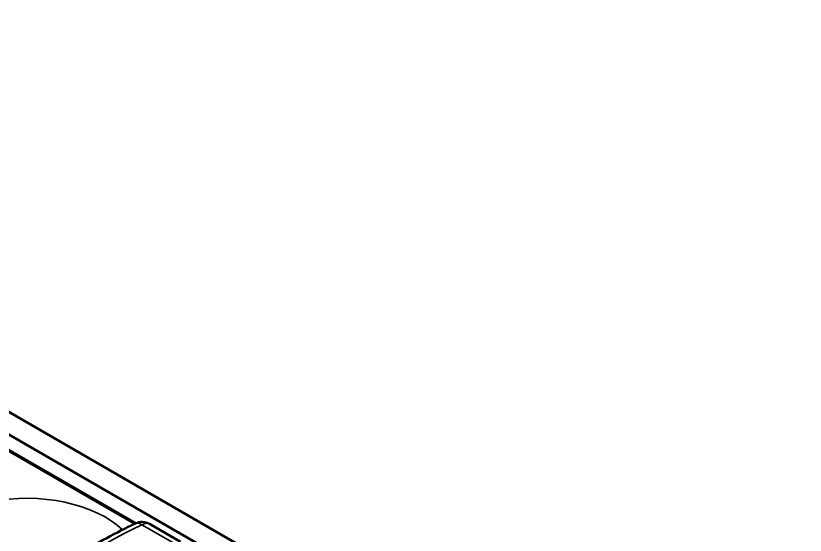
# Model space of a CAD drawing. Header units: millimetres. Extents: x 0 to 1485, y 0 to 1050.
# Drawn here: x 123.76 to 163.25, y 291.56 to 317.55 of the extents above; entities that cross this region are included whole.
import ezdxf

# ---------------------------------------------------------------- set-up
doc = ezdxf.new("R2010")
doc.units = ezdxf.units.MM
doc.header["$LTSCALE"] = 2.5
doc.layers.add('Sichtbar (ISO)', color=7, linetype='Continuous', lineweight=50)
doc.layers.add('Sichtbar schmal (ISO)', color=7, linetype='Continuous', lineweight=35)

msp = doc.modelspace()

# ---------------------------------------------------------------- linework, layer by layer
at = {"layer": 'Sichtbar (ISO)'}
for p, q in [((89.061, 317.555), (444.382, 112.41)), ((88.089, 316.993), (443.41, 111.848)), ((95.177, 312.133), (129.77, 292.16)), ((131.999, 291.227), (130.447, 292.123))]:
    msp.add_line(p, q, dxfattribs=at)
msp.add_arc((130.072, 291.473), 0.75, 60, 115.2936, dxfattribs=at)
msp.add_open_spline([(120.492, 282.43), (120.665, 283.205), (120.94, 283.969), (121.678, 285.453), (122.141, 286.173), (123.242, 287.556), (123.879, 288.218), (125.31, 289.473), (126.104, 290.065), (127.829, 291.171), (128.761, 291.683), (129.752, 292.151)], degree=3, knots=[2.4844831, 2.4844831, 2.4844831, 2.4844831, 2.6358006, 2.6358006, 2.787118, 2.787118, 2.9384355, 2.9384355, 3.0897529, 3.0897529, 3.2410704, 3.2410704, 3.2410704, 3.2410704], dxfattribs=at)
at = {"layer": 'Sichtbar schmal (ISO)'}
for p, q in [((95.186, 312.043), (129.69, 292.122)), ((130.072, 292.086), (131.624, 291.19))]:
    msp.add_line(p, q, dxfattribs=at)
for centre, major_axis, ratio, start_param, end_param in [((124.288, 290.174), (-5.597, 0), 0.57735, 3.679489, 5.040429), ((130.072, 291.473), (-0.32, 0.678), 0.517157, 5.542816, 6.283185), ((145.709, 281.056), (-24.688, 0), 0.57735, 5.398309, 6.154897), ((130.072, 291.473), (0.375, 0.65), 0.57735, 0, 0.785398)]:
    msp.add_ellipse(centre, major_axis=major_axis, ratio=ratio, start_param=start_param, end_param=end_param, dxfattribs=at)

doc.saveas('drawing.dxf')
